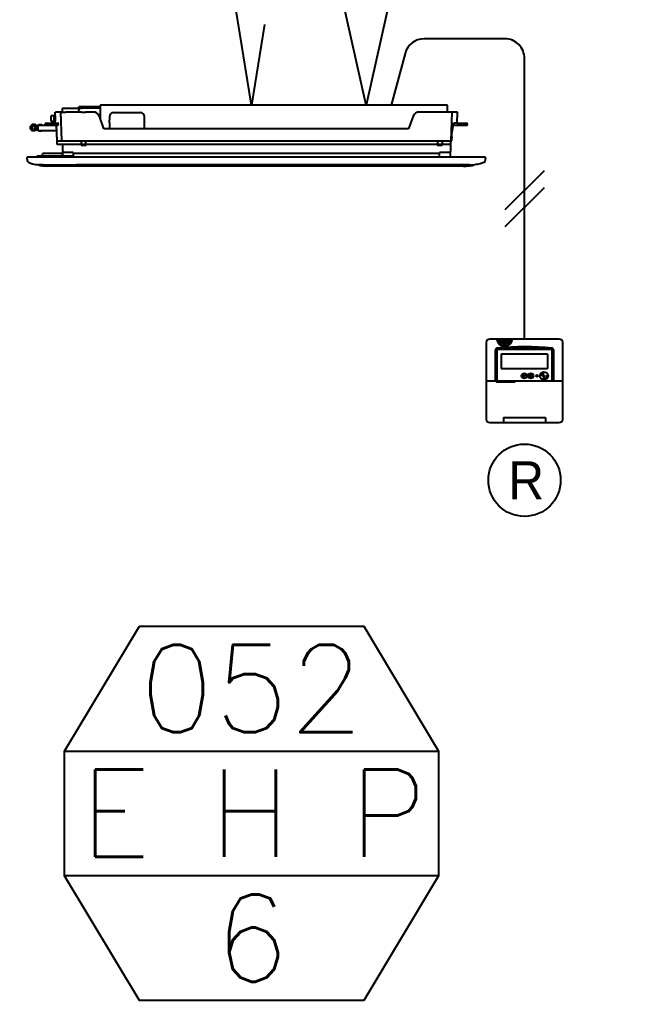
# Model space of a CAD drawing. Header units: millimetres. Extents: x -56261 to 196039, y 9480 to 100001.
# Drawn here: x 8 to 1355, y 53463 to 55601 of the extents above; entities that cross this region are included whole.
import ezdxf
from ezdxf.enums import TextEntityAlignment as Align
from ezdxf.lldxf.tags import DXFTag

# ---------------------------------------------------------------- set-up
doc = ezdxf.new("R2010")
doc.units = ezdxf.units.MM
doc.linetypes.add('PHANTOM', pattern=[25, 20, -1, 1, -1, 1, -1])
doc.linetypes.add('PHANTOM2', pattern=[31.75, 15.875, -3.175, 3.175, -3.175, 3.175, -3.175])
for name, color, linetype in [('DVM_INDOOR', 7, 'Continuous'), ('DVM_INOUT_MARK', 2, 'Continuous'), ('DVM_REPORT', 7, 'Continuous'), ('SS-유선리모컨', 171, 'Continuous'), ('SS-전원선', 30, 'CENTER2'), ('SS-제어선', 61, 'PHANTOM'), ('SS-통신선', 181, 'CENTER2')]:
    doc.layers.add(name, color=color, linetype=linetype)
doc.styles.add('DVM_DEFAULT', font='romans.shx', dxfattribs={"bigfont": 'whgtxt.shx'})
doc.styles.add('삼성전자', font='')
doc.styles.get('삼성전자').set_extended_font_data('Gulim')
tags = doc.linetypes.add('CENTER2', pattern=[28.575, 19.05, -3.175, 3.175, -3.175]).pattern_tags.tags
tags[10:11] = [DXFTag(74, 4), DXFTag(75, 0), DXFTag(340, '0'), DXFTag(46, 1.0), DXFTag(50, 0.0), DXFTag(44, 0.0), DXFTag(45, 0.0)]
tags[8:9] = [DXFTag(74, 4), DXFTag(75, 0), DXFTag(340, '0'), DXFTag(46, 1.0), DXFTag(50, 0.0), DXFTag(44, 0.0), DXFTag(45, 0.0)]
tags[6:7] = [DXFTag(74, 4), DXFTag(75, 0), DXFTag(340, '0'), DXFTag(46, 1.0), DXFTag(50, 0.0), DXFTag(44, 0.0), DXFTag(45, 0.0)]
tags[4:5] = [DXFTag(74, 4), DXFTag(75, 0), DXFTag(340, '0'), DXFTag(46, 1.0), DXFTag(50, 0.0), DXFTag(44, 0.0), DXFTag(45, 0.0)]

# ---------------------------------------------------------------- blocks, each defined once
blk = doc.blocks.new('ID_C_1_B_F')
at = {"layer": 'DVM_INDOOR', "color": 0, "linetype": 'Continuous'}
for p, q in [((-372, 0), (-372, -33.8)), ((481.7, 0), (-372, 0)), ((-482.6, -44), (-483, -16.8)), ((-468.9, -16.8), (-481.4, -16.8)), ((-469, -16.7), (-465.1, -16.6)), ((-469, -16.7), (-469, -16.8)), ((-468.9, -16.8), (-457, -16.8)), ((-466.4, -88), (-468.9, -16.8)), ((-465.1, -16.8), (-464.8, -8.5)), ((-442, -7.8), (-464, -7.8)), ((-418, -16.8), (-457, -16.8)), ((-439, -7.8), (-442, -7.8)), ((-420.2, -7.8), (-439, -7.8)), ((-372, -3.8), (-424.5, -3.8)), ((-424.5, -7.8), (-424.5, -3.8)), ((-418, -16.8), (-408.4, -16.8)), ((-372, -7.2), (-417.1, -7.2)), ((-389.4, -16.8), (-408.4, -16.8)), ((-339.3, -18.4), (-273.7, -18.4)), ((506.3, -16.8), (412.7, -16.8)), ((492.2, -16.8), (489.7, -88)), ((505.8, -44), (506.3, -16.8)), ((-539.9, -47.7), (-540.5, -48.7)), ((-532.3, -47.7), (-539.9, -47.7)), ((-531.7, -48.7), (-532.3, -47.7)), ((-523, -48.1), (-523.6, -49.2)), ((-515.4, -48.1), (-523, -48.1)), ((-514.8, -49.2), (-515.4, -48.1)), ((-507.5, -49), (-507.5, -46.4)), ((-505.1, -44), (-497.1, -44)), ((-497.1, -44), (-482.6, -44)), ((-493, -26.4), (-493.8, -27.2)), ((-493.8, -27.2), (-493.8, -38.4)), ((-493.8, -38.4), (-493, -39.2)), ((-485.9, -26.4), (-493, -26.4)), ((-493, -39.2), (-485.9, -39.2)), ((-485.9, -26.4), (-485.9, -39.2)), ((-483, -26.4), (-483.8, -26.4)), ((-483.8, -26.4), (-483.8, -39.2)), ((-483.8, -39.2), (-483, -39.2)), ((-483, -26.4), (-483, -39.2)), ((-482.6, -44), (-481, -44)), ((-481, -44), (-476.7, -44)), ((-475.2, -45.5), (-475.2, -46.4)), ((-475.2, -46.4), (-475.2, -47.4)), ((-363, -58.4), (-374.3, -27.3)), ((-349.7, -28.7), (-349.8, -42.6)), ((-263.1, -58.4), (-263.3, -28.7)), ((397.6, -27.3), (386.3, -58.4)), ((496, -47.3), (492.5, -67.6)), ((498.5, -46.4), (498.5, -44.3)), ((498.5, -47.4), (498.5, -46.4)), ((504.2, -44), (500, -44)), ((505.8, -44), (504.2, -44)), ((505.8, -44), (520.4, -44)), ((520.4, -44), (528.4, -44)), ((530.8, -49), (530.8, -46.4)), ((-540.5, -48.7), (-543.7, -51.9)), ((-543.7, -59.1), (-543.7, -51.9)), ((-543.7, -59.1), (-540.5, -62.3)), ((-540.5, -48.7), (-540.5, -62.3)), ((-540.5, -62.3), (-539.9, -63.4)), ((-539.9, -51.6), (-532.3, -51.6)), ((-532.3, -59.5), (-539.9, -59.5)), ((-532.3, -63.4), (-539.9, -63.4)), ((-531.7, -62.3), (-532.3, -63.4)), ((-531.7, -48.7), (-531.7, -49.6)), ((-531.7, -49.6), (-531.7, -55.5)), ((-530.9, -51.8), (-531.7, -51.8)), ((-531.7, -55.5), (-531.7, -61.4)), ((-531.7, -59.2), (-530.9, -59.2)), ((-531.7, -61.4), (-531.7, -62.3)), ((-530.9, -49.9), (-530.2, -49.9)), ((-530.9, -61.1), (-530.9, -49.9)), ((-530.2, -61.1), (-530.9, -61.1)), ((-525.2, -49.9), (-530.2, -49.9)), ((-525.2, -55.5), (-530.2, -55.5)), ((-525.2, -61.1), (-530.2, -61.1)), ((-479.8, -49.6), (-525.6, -49.6)), ((-525.6, -62.4), (-525.6, -49.6)), ((-525.6, -62.4), (-479.4, -62.4)), ((-523.6, -49.2), (-524, -49.6)), ((-524, -62.4), (-523.6, -62.8)), ((-523.6, -49.2), (-523.6, -49.6)), ((-523.6, -62.4), (-523.6, -62.8)), ((-523.6, -62.8), (-523, -63.9)), ((-515.4, -63.9), (-523, -63.9)), ((-514.8, -62.8), (-515.4, -63.9)), ((-514.8, -49.2), (-514.8, -49.6)), ((-514.8, -62.4), (-514.8, -62.8)), ((-507.5, -49), (-497.1, -49)), ((-497.1, -49), (-476.8, -49)), ((-478.4, -87.6), (-479.8, -49)), ((-94, -58.4), (-363, -58.4)), ((386.3, -58.4), (-94, -58.4)), ((492.5, -67.6), (490.4, -67.6)), ((492.1, -70.4), (492.1, -67.6)), ((492.1, -74.8), (492.1, -70.4)), ((500.1, -49), (520.4, -49)), ((520.4, -49), (530.8, -49)), ((-474.4, -88.8), (-478.4, -88.8)), ((-478.3, -96.4), (-478.4, -88.8)), ((488.8, -96.4), (-478.3, -96.4)), ((-478, -88), (-474.4, -88)), ((-474.4, -88), (-466.4, -88)), ((-466.4, -88.8), (-474.4, -88.8)), ((-454.5, -88.8), (-466.4, -88.8)), ((-464.4, -88.8), (-464.4, -88.8)), ((-463.8, -113.6), (-464.1, -96.4)), ((-419.1, -88.8), (-454.5, -88.8)), ((-419.1, -88.8), (-418.7, -96.4)), ((-407.2, -88.8), (-419.1, -88.8)), ((-418.7, -98.4), (-418.7, -96.4)), ((-407.6, -96.4), (-407.2, -88.8)), ((-407.6, -96.4), (-407.6, -98.4)), ((456.9, -88.8), (-407.2, -88.8)), ((456.9, -88.8), (457.3, -96.4)), ((468.8, -88.8), (456.9, -88.8)), ((457.3, -96.4), (457.3, -98.4)), ((468.8, -88.8), (468.4, -96.4)), ((468.4, -96.4), (468.4, -98.4)), ((477.8, -88.8), (468.8, -88.8)), ((489.7, -88.8), (477.8, -88.8)), ((489.6, -95.6), (489.2, -113.6)), ((489.7, -88), (491.7, -88)), ((489.7, -88), (489.7, -89.9)), ((491.9, -84.1), (491.7, -88)), ((492.1, -77.6), (491.9, -84.1)), ((492.1, -78), (492.1, -74.8)), ((-514.3, -124.4), (-514.2, -120)), ((-512.2, -118.1), (-467.3, -118.1)), ((-465.3, -120.1), (-465.3, -124.4)), ((-463.9, -107.9), (-463.9, -107.9)), ((-463.8, -124.8), (-463.8, -116)), ((-461.4, -116), (-463.8, -116)), ((-453.8, -116), (-461.4, -116)), ((-438.5, -116), (-453.8, -116)), ((-438.5, -116), (-438.5, -118.4)), ((-438.5, -118.4), (-438.5, -128)), ((-438.5, -118.4), (462, -118.4)), ((-408, -98.8), (-418.3, -98.8)), ((-317.4, -118.8), (-317.3, -118.4)), ((-314, -118.8), (-314, -118.4)), ((-295.8, -118.8), (-295.7, -118.4)), ((468, -98.8), (457.7, -98.8)), ((461.9, -128), (461.9, -118.4)), ((488.7, -116), (462, -116)), ((462, -118.4), (462, -116)), ((488.7, -116), (488.8, -128)), ((-552.2, -128), (-552.4, -130.4)), ((-552.4, -130.4), (-552.4, -130.4)), ((-552.2, -128), (-552.2, -128)), ((-512.4, -128), (-552.2, -128)), ((-527.9, -128), (-527.9, -126.4)), ((-526.3, -124.8), (-515.9, -124.8)), ((-515.9, -124.8), (-453.3, -124.8)), ((535.6, -128), (-512.4, -128)), ((-453.3, -124.8), (-442.3, -124.8)), ((-442.3, -124.8), (-440.2, -124.8)), ((-438.6, -126.4), (-438.6, -128)), ((575.4, -128), (535.6, -128)), ((575.4, -128), (575.4, -128)), ((575.4, -128), (575.4, -128)), ((575.6, -130.4), (575.6, -130.4)), ((575.7, -130.4), (575.6, -130.4)), ((-512.4, -146.4), (-524.4, -146.4)), ((-512.4, -146.4), (-430.4, -146.4)), ((521.6, -149.6), (-503.9, -149.6)), ((-427, -146.4), (-430.4, -146.4)), ((-430.3, -146.4), (11.6, -146.4)), ((450.3, -146.4), (-427, -146.4)), ((11.6, -146.4), (453.6, -146.4)), ((453.7, -146.4), (450.3, -146.4)), ((535.6, -146.4), (453.7, -146.4)), ((535.6, -146.4), (547.6, -146.4))]:
    blk.add_line(p, q, dxfattribs=at)
at = {"layer": 'DVM_INDOOR', "color": 0}
for p, q in [((-426.6, -16.8), (-426.6, -16.7)), ((-552.4, -130.4), (-550.7, -138.5)), ((575.6, -130.4), (574, -138.5)), ((-524.4, -146.4), (-524.4, -146.6)), ((547.6, -146.4), (547.6, -146.6))]:
    blk.add_line(p, q, dxfattribs=at)
at = {"layer": 'DVM_INDOOR', "color": 0, "linetype": 'Continuous'}
blk.add_lwpolyline([(-349.7, -44.6), (-349.7, -45, 0.000033), (-349.7, -45.4, 0.000033), (-349.7, -45.8, 0.000033), (-349.7, -46.2, 0.000033), (-349.7, -46.6, 0.000033), (-349.7, -47, 0.000033), (-349.7, -47.4, 0.000033), (-349.7, -47.8, 0.000033), (-349.7, -48.2, 0.000033), (-349.7, -48.6, 0.000033), (-349.7, -49, 0.000033), (-349.7, -49.4, 0.000033), (-349.7, -49.8, 0.000033), (-349.7, -50.2, 0.000033), (-349.7, -50.6, 0.000033), (-349.7, -51, 0.000033), (-349.7, -51.4, 0.000033), (-349.7, -51.8, 0.000034), (-349.7, -52.2, 0.000033), (-349.7, -52.6, 0.000031), (-349.7, -53, 0.000034), (-349.7, -53.4, 0.00004), (-349.7, -53.8, 0.000031), (-349.7, -54.2, 0.000011), (-349.7, -54.5, 0.000043), (-349.7, -55, 0.000075), (-349.7, -55.7, 0.000037), (-349.7, -56.6, 0.000019)], format="xyb", dxfattribs=at)
for centre, radius, start, end in [((-464, -8.6), 0.8, 90, 178), ((-389.4, -32.8), 16, 20, 90), ((-339.3, -28.8), 10.4, 90, 179.5), ((-273.7, -28.8), 10.4, 0.5, 90), ((412.7, -32.8), 16, 90, 160), ((-505.1, -46.4), 2.4, 90, 180), ((-484.7, -28.4), 1.04, 90, 168.9125), ((-484.7, -37.2), 1.04, 191.0875, 270), ((-484.7, -28.4), 1.04, 22.6199, 90), ((-484.7, -37.2), 1.04, 270, 349.3186), ((-476.8, -47.4), 1.6, 270, 0), ((-476.7, -45.5), 1.5, 0, 90), ((500, -48), 4, 90, 170), ((500.1, -47.4), 1.6, 180, 270), ((528.4, -46.4), 2.4, 0, 90), ((-478, -87.6), 0.4, 182, 270), ((488.8, -95.6), 0.8, 270, 359), ((-512.2, -120.1), 2, 90, 179), ((-467.3, -120.1), 2, 0.5, 90), ((-461.4, -113.6), 2.4, 181, 270), ((-418.3, -98.4), 0.4, 181, 270), ((-408, -98.4), 0.4, 270, 359), ((457.7, -98.4), 0.4, 181, 270), ((468, -98.4), 0.4, 270, 359), ((486.8, -113.6), 2.4, 270, 359), ((-526.3, -126.4), 1.6, 90, 179.5), ((-514.7, -124.4), 0.4, 270, 359), ((-464.9, -124.4), 0.4, 180.5, 270), ((-440.2, -126.4), 1.6, 0.5, 90), ((-524.7, -146), 0.4, 269.5537, 270.347), ((-503.9, -68.8), 80.8, 255.6267, 270), ((-468.3, 250.4), 400, 270, 270.0038), ((-430.4, -145.6), 0.8, 270, 284.1157), ((-427, -146.2), 0.24, 244.0727, 270), ((450.3, -146.2), 0.24, 270, 295.9273), ((453.7, -145.6), 0.8, 255.8843, 270), ((491.6, 250.4), 400, 269.9942, 270), ((527.2, -68.8), 80.8, 270.0248, 284.3733)]:
    blk.add_arc(centre, radius, start, end, dxfattribs=at)
at = {"layer": 'DVM_INDOOR', "color": 0}
for centre, radius, start, end in [((-417.1, -16.7), 9.5, 90, 180), ((-537, -49.6), 3.48, 145.6181, 214.3842), ((-535.2, -49.6), 3.48, 325.6158, 34.3819), ((-527.5, -55.5), 13, 162.4117, 197.5883), ((-537, -61.4), 3.48, 145.6158, 214.3819), ((-544.7, -55.5), 13, 342.4117, 17.5883), ((-535.2, -61.4), 3.48, 325.6181, 34.3842), ((-524.9, -52.7), 6.01, 152.2152, 207.7848), ((-524.9, -58.3), 6.01, 152.2152, 207.7848), ((-530.5, -52.7), 6.01, 332.2152, 27.7848), ((-530.5, -58.3), 6.01, 332.2152, 27.7848), ((-549.5, -138.2), 1.25, 191.6945, 240.451), ((572.8, -138.2), 1.25, 299.5479, 348.3284), ((-523.9, -146.6), 0.502, 180, 255.6267), ((547.1, -146.6), 0.502, 284.3733, 0)]:
    blk.add_arc(centre, radius, start, end, dxfattribs=at)
at = {"layer": 'DVM_INDOOR', "color": 0, "linetype": 'Continuous'}
for points, knots in [([(482, -16.8), (481.9, -12.1), (481.8, -8.2), (481.7, -2.8), (481.7, -1.1), (481.7, 0)], [0.3821858, 0.3821858, 0.3821858, 0.3821858, 0.7233068, 0.7233068, 1, 1, 1, 1]), ([(-483, -16.8), (-483, -16.8), (-482.9, -16.8), (-482.3, -16.8), (-481.7, -16.8), (-481.4, -16.8)], [0, 0, 0, 0, 0.001152727, 0.001976578, 0.003129306, 0.003129306, 0.003129306, 0.003129306]), ([(-415.6, -7.2), (-415.6, -7.2), (-415.6, -7.2), (-415.4, -7.2), (-415.2, -7.2), (-414.9, -7.2)], [0.4957986, 0.4957986, 0.4957986, 0.4957986, 0.6221081, 0.6221081, 1, 1, 1, 1]), ([(-414.9, -7.2), (-415.1, -7.2), (-415.4, -7.2), (-415.6, -7.2), (-415.6, -7.2), (-415.6, -7.2)], [0, 0, 0, 0, 0.3151993, 0.3151993, 0.4956443, 0.4956443, 0.4956443, 0.4956443]), ([(-349.8, -42.6), (-349.8, -42.8), (-349.8, -43.1), (-349.7, -43.8), (-349.7, -44.2), (-349.7, -44.6)], [0, 0, 0, 0, 0.531879, 0.531879, 1, 1, 1, 1]), ([(-550.1, -139.3), (-548.5, -140.2), (-544.8, -142.1), (-538.6, -144.5), (-531.6, -146), (-526.8, -146.4), (-524.4, -146.4)], [0.0196956, 0.0196956, 0.0196956, 0.0196956, 0.2063924, 0.4563924, 0.7063924, 0.9563924, 0.9563924, 0.9563924, 0.9563924]), ([(573.4, -139.3), (571.8, -140.2), (568.1, -142.1), (561.9, -144.5), (554.8, -146), (550, -146.4), (547.6, -146.4)], [0.019706, 0.019706, 0.019706, 0.019706, 0.2063924, 0.4563924, 0.7063924, 0.9563924, 0.9563924, 0.9563924, 0.9563924]), ([(-430.2, -146.4), (-430.4, -146.4), (-430.4, -146.4), (-430.3, -146.4), (-430.3, -146.4)], [0.0000520052, 0.0000520052, 0.0000520052, 0.0000520052, 0.0000805568, 0.0001611131, 0.0001611131, 0.0001611131, 0.0001611131]), ([(453.7, -146.4), (453.7, -146.4), (453.7, -146.4), (453.6, -146.4), (453.6, -146.4), (453.6, -146.4), (453.6, -146.4), (453.5, -146.4), (453.5, -146.4), (453.4, -146.3), (453.4, -146.3), (453.3, -146.3), (453.3, -146.3), (453.7, -146.4)], [2, 2, 2, 2, 2.256908, 2.256908, 2.703754, 2.703754, 3.111517, 3.111517, 3.893722, 3.893722, 4.584284, 4.584284, 5.617462, 5.617462, 5.617462, 5.617462]), ([(453.7, -146.4), (453.7, -146.4), (453.7, -146.4), (453.7, -146.4), (453.6, -146.4), (453.6, -146.4)], [0, 0, 0, 0, 0.0000402784, 0.0000805568, 0.0001611131, 0.0001611131, 0.0001611131, 0.0001611131]), ([(521.6, -149.6), (522.6, -149.6), (523.5, -149.6), (524.7, -149.6), (525.7, -149.6), (526.3, -149.6), (527, -149.6), (527.2, -149.6), (527.2, -149.6)], [0, 0, 0, 0, 0.309481, 0.309481, 0.499933, 0.690385, 0.690385, 1, 1, 1, 1])]:
    blk.add_open_spline(points, degree=3, knots=knots, dxfattribs=at)
for points in [[(-414, -7.2), (-414.3, -7.2), (-414.6, -7.2), (-414.9, -7.2)], [(-349.7, -58.4), (-349.7, -57.8), (-349.7, -57.2), (-349.7, -56.6)], [(489.7, -88.8), (489.6, -91.1), (489.6, -93.3), (489.6, -95.6)], [(-552.2, -128), (-552.2, -128.8), (-552.3, -129.6), (-552.4, -130.4)], [(575.6, -130.4), (575.6, -129.6), (575.5, -128.8), (575.4, -128)], [(-468.2, -149.6), (-468.2, -149.6), (-468.3, -149.6), (-468.3, -149.6)], [(-430.4, -146.4), (-430.4, -146.4), (-430.4, -146.4), (-430.2, -146.4)], [(-427, -146.4), (-427, -146.4), (-427, -146.4), (-427, -146.4)], [(450.3, -146.4), (450.3, -146.4), (450.3, -146.4), (450.3, -146.4)], [(453.7, -146.4), (453.7, -146.4), (453.7, -146.4), (453.7, -146.4)], [(527.2, -149.6), (527.4, -149.6), (527.6, -149.6), (527.9, -149.6)]]:
    blk.add_open_spline(points, degree=3, dxfattribs=at)
blk = doc.blocks.new('A$C22D56F7C')
at = {"layer": 'SS-유선리모컨'}
h = blk.add_hatch(color=256, dxfattribs=at)
h.paths.add_polyline_path([(583.7, 134.2), (581.7, 134.8), (578.1, 124.3), (574.6, 134.8), (572.6, 134.2), (578.1, 118.6)])
h.paths.add_polyline_path([(606.5, 135.1), (601, 119.6), (603, 118.9), (606.5, 129.5), (610, 118.9), (612, 119.6)])
h.paths.add_polyline_path([(651.6, 132.7, 1), (662.1, 132.7, 1)])
h.paths.add_polyline_path([(653.9, 131.6), (656.8, 131.6), (656.8, 133.8), (653.9, 133.8, -5.760339)], flags=16)
h.paths.add_polyline_path([(673.3, 128.8), (672.1, 127, -3.320634), (665.7, 127), (664.6, 128.8, 3.320634)])
for p, q in [((574.6, 134.8), (572.6, 134.2)), ((578.1, 118.6), (572.6, 134.2)), ((578.1, 124.3), (574.6, 134.8)), ((578.1, 124.3), (581.7, 134.8)), ((578.1, 118.6), (583.7, 134.2)), ((581.7, 134.8), (583.7, 134.2)), ((606.5, 135.1), (601, 119.6)), ((606.5, 129.5), (603, 118.9)), ((606.5, 135.1), (612, 119.6)), ((606.5, 129.5), (610, 118.9)), ((656.8, 133.8), (653.9, 133.8)), ((656.8, 131.6), (653.9, 131.6)), ((656.8, 133.8), (656.8, 131.6)), ((665.7, 127), (664.6, 128.8)), ((672.1, 127), (673.3, 128.8)), ((413.2, 105.2), (745.1, 105.2)), ((603, 118.9), (601, 119.6)), ((610, 118.9), (612, 119.6)), ((488.6, -54.2), (669.7, -54.2)), ((488.6, -54.2), (488.6, -75.8)), ((669.7, -54.2), (669.7, -75.8))]:
    blk.add_line(p, q, dxfattribs=at)
for points in [[(428.3, -75.8), (730, -75.8, 0.414214), (745.1, -60.8), (745.1, 271.1, 0.414214), (730, 286.2), (428.3, 286.2, 0.414214), (413.2, 271.1), (413.2, -60.8, 0.414214)], [(481.7, 222.5), (676.6, 222.5, -0.414214), (679.6, 219.5), (679.6, 160.4, -0.414214), (676.6, 157.4), (481.7, 157.4, -0.414214), (478.7, 160.4), (478.7, 219.5, -0.414214)]]:
    blk.add_lwpolyline(points, format="xyb", close=True, dxfattribs=at)
for points in [[(705.9, 105.2), (705.9, 237.9, 0.414214), (696.8, 247), (461.5, 247, 0.414214), (452.4, 237.9), (452.4, 105.2)], [(699.8, 105.2), (699.8, 234.9, 0.414214), (693.8, 241), (464.5, 241, 0.414214), (458.5, 234.9), (458.5, 105.2)]]:
    blk.add_lwpolyline(points, format="xyb", dxfattribs=at)
blk.add_lwpolyline([(458.5, 105.2), (535.1, 105.2), (535.1, 98.7), (458.5, 98.7)], close=True, dxfattribs=at)
for centre, radius in [((461.9, 284.1), 1.99), ((462.6, 279.6), 1.99), ((464.2, 275.2), 1.99), ((466.4, 270.9), 1.99), ((468.9, 266.7), 1.99), ((472.3, 263.3), 1.99), ((472.6, 284.2), 1.99), ((474.1, 279.3), 1.99), ((476.2, 260.4), 1.99), ((476.6, 275), 1.99), ((480, 271.7), 1.99), ((480.3, 257.9), 1.99), ((483.6, 268.8), 1.99), ((484.6, 284.2), 1.99), ((485, 256.5), 1.99), ((486.4, 280), 1.99), ((488, 267), 1.99), ((489.6, 255.8), 1.99), ((490.2, 277.5), 1.99), ((492.7, 266.5), 1.99), ((494.5, 255.6), 1.99), ((494.8, 277.9), 1.99), ((497.7, 266.8), 1.99), ((498.4, 280.8), 1.99), ((499.6, 257), 1.99), ((501.1, 284.3), 1.99), ((502, 268.6), 1.99), ((504.3, 258.8), 1.99), ((505.9, 271.3), 1.99), ((508.9, 275), 1.99), ((508.9, 260.9), 1.99), ((511.3, 279.3), 1.99), ((512.3, 283.8), 1.99), ((512.9, 263.6), 1.99), ((516.6, 267.2), 1.99), ((519.2, 271.2), 1.99), ((521.3, 275.2), 1.99), ((522.6, 279.7), 1.99), ((523.4, 284.2), 1.99), ((578.2, 126.9), 11.5), ((606.6, 126.9), 11.5), ((633.5, 126.9), 3.99), ((663.6, 126.9), 17.7), ((656.8, 132.7), 5.24)]:
    blk.add_circle(centre, radius, dxfattribs=at)
at = {"layer": 'SS-유선리모컨', "color": 6}
blk.add_circle((579.2, -326.6), 157, dxfattribs=at)
at = {"layer": 'SS-유선리모컨'}
for centre, radius, start, end in [((579.2, -776.5), 1030.2, 83.3258, 96.5582), ((656.8, 132.7), 3.13, 199.6969, 160.3031), ((668.9, 122.2), 7.88, 123.5191, 56.4809), ((668.9, 122.2), 5.77, 123.5191, 56.4809)]:
    blk.add_arc(centre, radius, start, end, dxfattribs=at)
at = {"layer": 'SS-통신선', "color": 1, "linetype": 'ByBlock'}
for p, q in [((664.2, 1017.2), (494.2, 847.2)), ((664.2, 943.6), (494.2, 773.6))]:
    blk.add_line(p, q, dxfattribs=at)
at = {"layer": 'SS-통신선', "ltscale": 20}
blk.add_lwpolyline([(579.2, 286.2), (579.2, 1505.1, 0.414214), (493.7, 1590.6), (142.8, 1590.6, 0.339454), (60.3, 1527.2), (0, 1302.3)], format="xyb", dxfattribs=at)
at = {"layer": 'SS-유선리모컨', "color": 6, "linetype": 'ByBlock', "style": '삼성전자'}
blk.add_text('R', height=165, dxfattribs=at).set_placement((586.5, -326.6), align=Align.MIDDLE_CENTER)

msp = doc.modelspace()

# ---------------------------------------------------------------- linework, layer by layer
at = {"layer": 'DVM_INOUT_MARK', "color": 2}
for p, q in [((106.1, 54007), (921.6, 54007)), ((921.6, 53735.2), (106.1, 53735.2))]:
    msp.add_line(p, q, dxfattribs=at)
msp.add_lwpolyline([(269.2, 54278.9), (758.5, 54278.9), (921.6, 54007), (921.6, 53735.2), (758.5, 53463.4), (269.2, 53463.4), (106.1, 53735.2), (106.1, 54007), (269.2, 54278.9)], dxfattribs=at)
at = {"layer": 'SS-전원선', "ltscale": 20}
msp.add_lwpolyline([(2303.8, 56444.9), (994.3, 56444.9), (763.8, 55414.9), (533.3, 56444.9), (-205.7, 56444.9), (-436.2, 55414.9), (-666.7, 56444.9), (-1405.7, 56444.9), (-1636.2, 55414.9), (-1866.7, 56444.9), (-2605.7, 56444.9), (-2836.2, 55414.9), (-3066.7, 56444.9), (-3805.7, 56444.9), (-4036.2, 55414.9), (-4266.7, 56444.9), (-5005.7, 56444.9), (-5236.2, 55414.9), (-5466.7, 56444.9), (-6205.7, 56444.9), (-6436.2, 55414.9), (-6666.7, 56444.9), (-7405.7, 56444.9), (-7636.2, 55414.9)], dxfattribs=at)
at = {"layer": 'SS-제어선', "linetype": 'PHANTOM2', "ltscale": 20}
msp.add_lwpolyline([(1813.8, 56844.9), (744.3, 56844.9), (513.8, 55414.9), (283.3, 56844.9), (-455.7, 56844.9), (-686.2, 55414.9), (-916.7, 56844.9), (-1655.7, 56844.9), (-1886.2, 55414.9), (-2116.7, 56844.9), (-2855.7, 56844.9), (-3086.2, 55414.9), (-3316.7, 56844.9), (-4055.7, 56844.9), (-4286.2, 55414.9), (-4516.7, 56844.9), (-5255.7, 56844.9), (-5486.2, 55414.9), (-5716.7, 56844.9), (-6455.7, 56844.9), (-6686.2, 55414.9), (-6916.7, 56844.9), (-7655.7, 56844.9), (-7886.2, 55414.9)], dxfattribs=at)

# ---------------------------------------------------------------- block references
at = {"layer": 'DVM_REPORT', "color": 3, "xscale": 0.886501308405011, "yscale": 0.886501308405011, "zscale": 0.886501308405011}
msp.add_blockref('ID_C_1_B_F', (513.8, 55414.9), dxfattribs=at)
at = {"layer": 'SS-통신선', "xscale": 0.5019428514109086, "yscale": 0.5019428514109086, "zscale": 0.5019428514109086}
msp.add_blockref('A$C22D56F7C', (818.1, 54761.2), dxfattribs=at)

# ---------------------------------------------------------------- texts
at = {"layer": 'DVM_INOUT_MARK', "color": 2, "style": 'DVM_DEFAULT'}
for s, height, p in [('052', 190.29, (513.8, 54143)), ('6', 190.3, (513.8, 53599.3))]:
    msp.add_text(s, height=height, dxfattribs=at).set_placement(p, align=Align.MIDDLE_CENTER)
at = {"layer": 'DVM_INOUT_MARK', "color": 2, "style": 'DVM_DEFAULT', "width": 0.967867}
msp.add_text('E H P', height=190.29, dxfattribs=at).set_placement((140.8, 53776.1), (896.2, 53776.1), align=Align.FIT)

doc.saveas('drawing.dxf')
